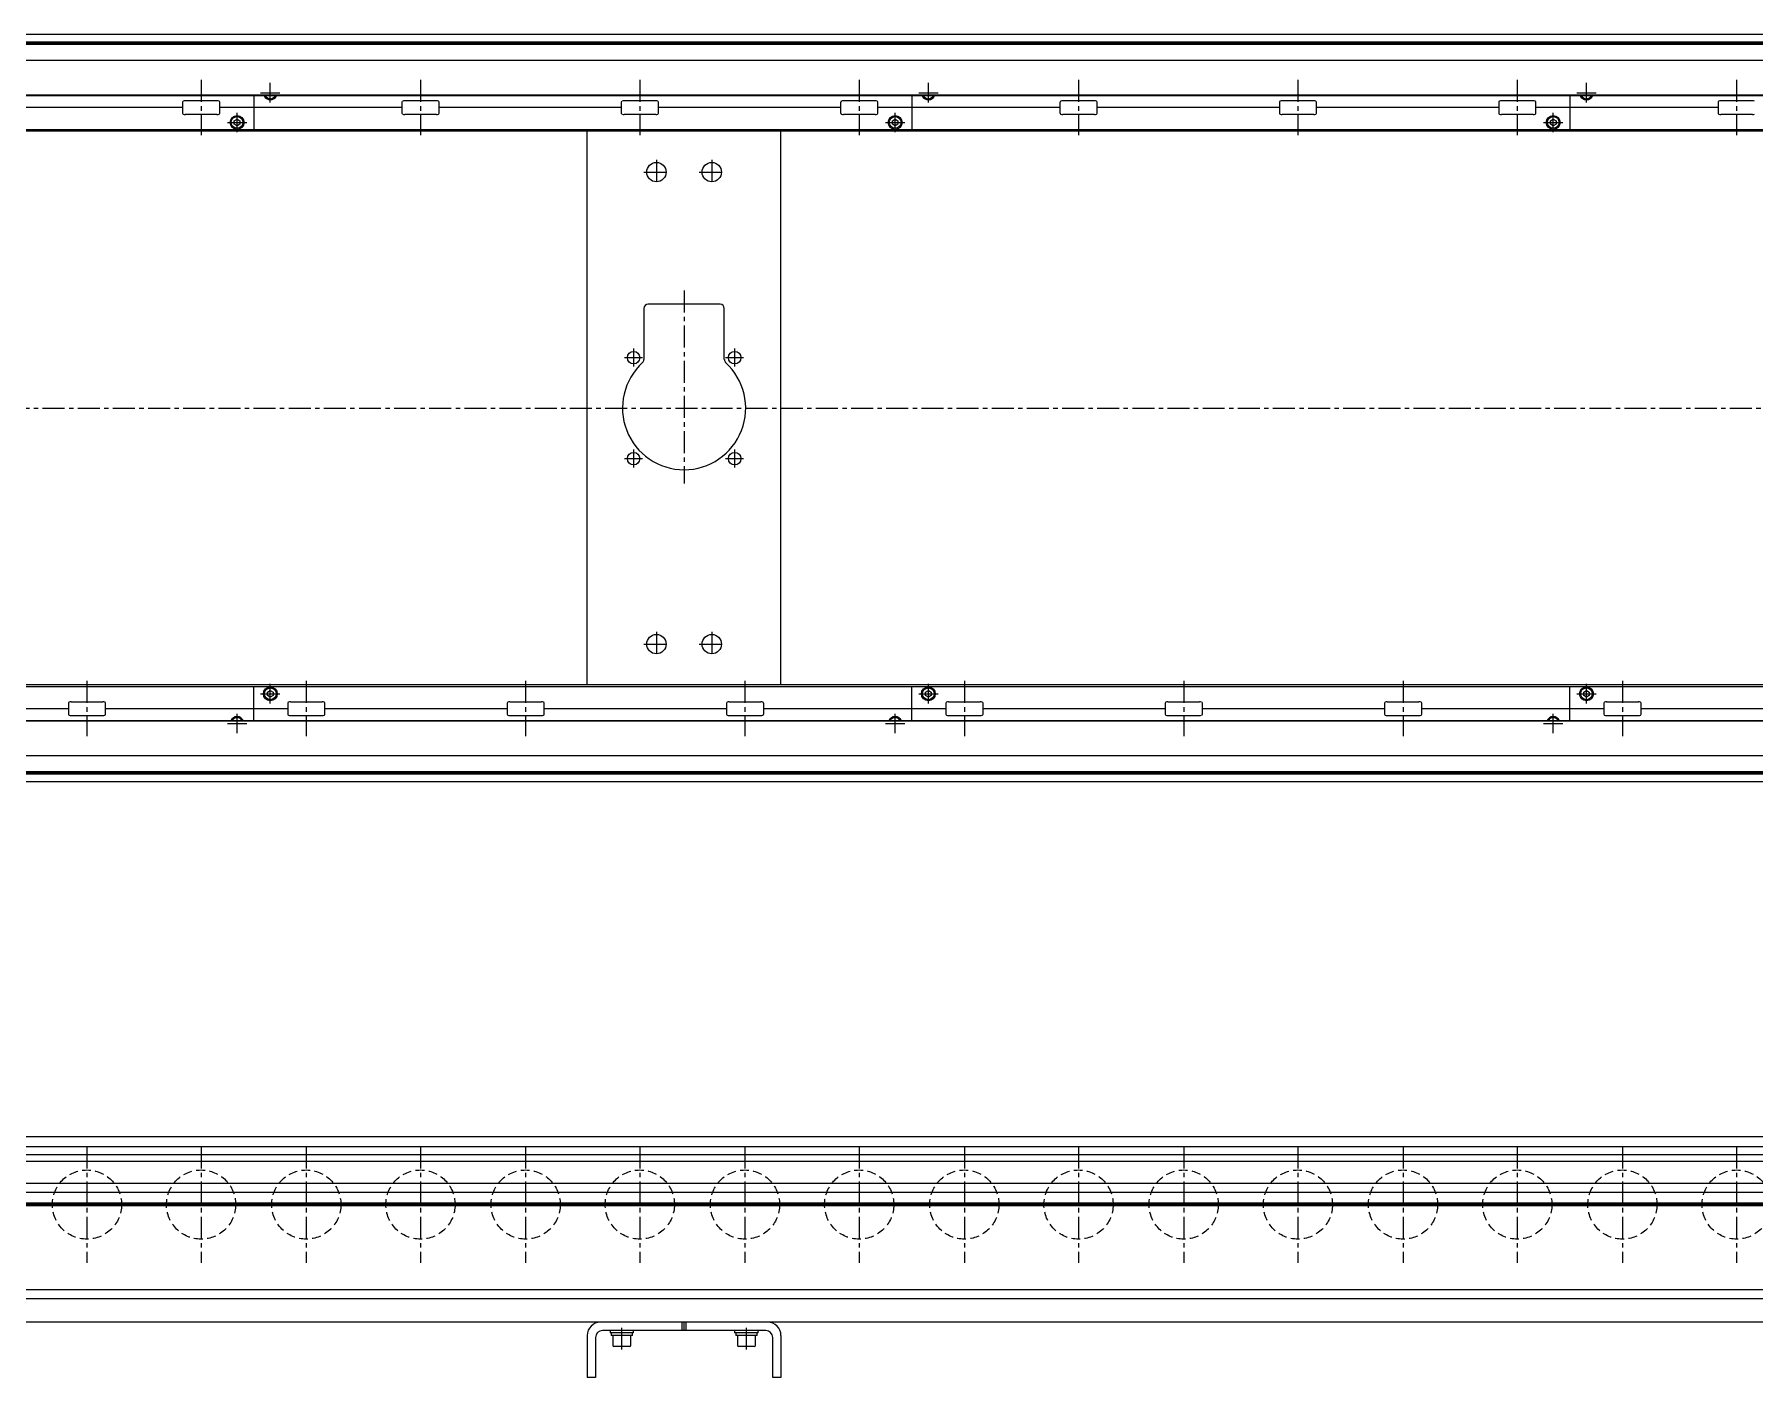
# Model space of a CAD drawing. Extents: x -10 to 4975, y -8 to 1051.
# Drawn here: x 1243 to 2486, y 28 to 998 of the extents above; entities that cross this region are included whole.
import ezdxf

# ---------------------------------------------------------------- set-up
doc = ezdxf.new("R2010")
doc.units = 0
doc.header["$LTSCALE"] = 0.5
doc.linetypes.add('CENTER', pattern=[50.8, 31.75, -6.35, 6.35, -6.35])
doc.linetypes.add('DASHED', pattern=[19.05, 12.7, -6.35])
for name, color, linetype in [('MSM_CENTER', 1, 'CENTER'), ('MSM_CONTINUOUS', 7, 'CONTINUOUS'), ('MSM_DASHED', 4, 'DASHED')]:
    doc.layers.add(name, color=color, linetype=linetype)

msp = doc.modelspace()

# ---------------------------------------------------------------- linework, layer by layer
at = {"layer": 'MSM_CENTER'}
for p, q in [((1363.2, 965.5), (1363.2, 925.5)), ((1413.2, 949.2), (1413.2, 963.3)), ((1521.7, 965.5), (1521.7, 925.5)), ((1680.2, 965.5), (1680.2, 925.5)), ((1838.7, 965.5), (1838.7, 925.5)), ((1888.7, 949.2), (1888.7, 963.3)), ((1997.2, 965.5), (1997.2, 925.5)), ((2155.7, 965.5), (2155.7, 925.5)), ((2314.2, 965.5), (2314.2, 925.5)), ((2364.2, 949.2), (2364.2, 963.3)), ((2472.7, 965.5), (2472.7, 925.5)), ((1406.2, 956.2), (1420.2, 956.2)), ((1881.7, 956.2), (1895.7, 956.2)), ((2357.2, 956.2), (2371.2, 956.2)), ((1382.2, 934.8), (1396.2, 934.8)), ((1389.2, 927.7), (1389.2, 941.8)), ((1857.7, 934.8), (1871.8, 934.8)), ((1864.7, 927.7), (1864.7, 941.8)), ((2333.2, 934.8), (2347.2, 934.8)), ((2340.2, 927.7), (2340.2, 941.8)), ((1692.2, 907.9), (1692.2, 889.9)), ((1732.2, 907.9), (1732.2, 889.9)), ((1683.2, 898.9), (1701.2, 898.9)), ((1723.2, 898.9), (1741.2, 898.9)), ((1712.2, 813.4), (1712.2, 673.9)), ((1675.7, 771.4), (1675.7, 758.4)), ((1748.7, 771.4), (1748.7, 758.4)), ((1669.2, 764.9), (1682.2, 764.9)), ((1742.2, 764.9), (1755.2, 764.9)), ((359.7, 728.4), (4267.9, 728.4)), ((1675.7, 698.4), (1675.7, 685.4)), ((1748.7, 698.4), (1748.7, 685.4)), ((1669.2, 691.9), (1682.2, 691.9)), ((1742.2, 691.9), (1755.2, 691.9)), ((1692.2, 566.9), (1692.2, 548.9)), ((1732.2, 566.9), (1732.2, 548.9)), ((1683.2, 557.9), (1701.2, 557.9)), ((1723.2, 557.9), (1741.2, 557.9)), ((1280.7, 531.3), (1280.7, 491.3)), ((1406.2, 522), (1420.2, 522)), ((1413.2, 515), (1413.2, 529.1)), ((1439.2, 531.3), (1439.2, 491.3)), ((1597.7, 531.3), (1597.7, 491.3)), ((1756.2, 531.3), (1756.2, 491.3)), ((1881.7, 522), (1895.7, 522)), ((1888.7, 515), (1888.7, 529.1)), ((1914.7, 531.3), (1914.7, 491.3)), ((2073.2, 531.3), (2073.2, 491.3)), ((2231.7, 531.3), (2231.7, 491.3)), ((2357.2, 522), (2371.2, 522)), ((2364.2, 515), (2364.2, 529.1)), ((2390.2, 531.3), (2390.2, 491.3)), ((1382.2, 500.5), (1396.2, 500.5)), ((1389.2, 493.5), (1389.2, 507.5)), ((1857.7, 500.5), (1871.8, 500.5)), ((1864.7, 493.5), (1864.7, 507.5)), ((2333.2, 500.5), (2347.2, 500.5)), ((2340.2, 493.5), (2340.2, 507.5)), ((1280.7, 195), (1280.7, 111)), ((1363.2, 195), (1363.2, 111)), ((1439.2, 195), (1439.2, 111)), ((1521.7, 195), (1521.7, 111)), ((1597.7, 195), (1597.7, 111)), ((1680.2, 195), (1680.2, 111)), ((1756.2, 195), (1756.2, 111)), ((1838.7, 195), (1838.7, 111)), ((1914.7, 195), (1914.7, 111)), ((1997.2, 195), (1997.2, 111)), ((2073.2, 195), (2073.2, 111)), ((2155.7, 195), (2155.7, 111)), ((2231.7, 195), (2231.7, 111)), ((2314.2, 195), (2314.2, 111)), ((2390.2, 195), (2390.2, 111)), ((2472.7, 195), (2472.7, 111)), ((367.2, 153), (4258.3, 153)), ((1667.2, 48.4), (1667.2, 64)), ((1757.2, 48.4), (1757.2, 64))]:
    msp.add_line(p, q, dxfattribs=at)
at = {"layer": 'MSM_CONTINUOUS'}
for p, q in [((4257.9, 998.4), (370.6, 998.4)), ((4256.2, 998.3), (372.2, 998.3)), ((4231.6, 992.9), (396.9, 992.9)), ((4231.6, 991.2), (396.9, 991.2)), ((4231.5, 992), (397, 992)), ((4256.2, 979.5), (372.2, 979.5)), ((4256.2, 954.1), (372.2, 954.1)), ((4256.2, 954.5), (422.2, 954.5)), ((1349.8, 945.5), (1218.2, 945.5)), ((1349.8, 949.5), (1349.8, 941.5)), ((1374.7, 950.5), (1351.8, 950.5)), ((1376.7, 941.5), (1376.7, 949.5)), ((1508.3, 945.5), (1376.7, 945.5)), ((1401.2, 954.1), (1401.2, 929.4)), ((1413.2, 953.9), (1412.9, 954.1)), ((1413.6, 954.1), (1413.2, 953.9)), ((1508.3, 949.5), (1508.3, 941.5)), ((1533.2, 950.5), (1510.3, 950.5)), ((1535.2, 941.5), (1535.2, 949.5)), ((1666.8, 945.5), (1535.2, 945.5)), ((1666.8, 949.5), (1666.8, 941.5)), ((1691.7, 950.5), (1668.8, 950.5)), ((1693.7, 941.5), (1693.7, 949.5)), ((1825.3, 945.5), (1693.7, 945.5)), ((1825.3, 949.5), (1825.3, 941.5)), ((1850.2, 950.5), (1827.3, 950.5)), ((1852.2, 941.5), (1852.2, 949.5)), ((1983.8, 945.5), (1852.2, 945.5)), ((1876.7, 954.1), (1876.7, 929.4)), ((1888.7, 953.9), (1888.4, 954.1)), ((1889.1, 954.1), (1888.7, 953.9)), ((1983.8, 949.5), (1983.8, 941.5)), ((2008.7, 950.5), (1985.8, 950.5)), ((2010.7, 941.5), (2010.7, 949.5)), ((2142.3, 945.5), (2010.7, 945.5)), ((2142.3, 949.5), (2142.3, 941.5)), ((2167.2, 950.5), (2144.3, 950.5)), ((2169.2, 941.5), (2169.2, 949.5)), ((2300.8, 945.5), (2169.2, 945.5)), ((2300.8, 949.5), (2300.8, 941.5)), ((2325.7, 950.5), (2302.8, 950.5)), ((2327.7, 941.5), (2327.7, 949.5)), ((2459.3, 945.5), (2327.7, 945.5)), ((2352.2, 954.1), (2352.2, 929.4)), ((2364.2, 953.9), (2363.9, 954.1)), ((2364.6, 954.1), (2364.2, 953.9)), ((2459.3, 949.5), (2459.3, 941.5)), ((2484.2, 950.5), (2461.3, 950.5)), ((1374.7, 940.5), (1351.8, 940.5)), ((1387.2, 935.9), (1389.2, 937.1)), ((1387.2, 933.6), (1387.2, 935.9)), ((1389.2, 932.4), (1387.2, 933.6)), ((1389.2, 937.1), (1391.2, 935.9)), ((1391.2, 933.6), (1389.2, 932.4)), ((1391.2, 935.9), (1391.2, 933.6)), ((1533.2, 940.5), (1510.3, 940.5)), ((1691.7, 940.5), (1668.8, 940.5)), ((1850.2, 940.5), (1827.3, 940.5)), ((1862.7, 935.9), (1864.7, 937.1)), ((1862.7, 933.6), (1862.7, 935.9)), ((1864.7, 932.4), (1862.7, 933.6)), ((1864.7, 937.1), (1866.7, 935.9)), ((1866.7, 933.6), (1864.7, 932.4)), ((1866.7, 935.9), (1866.7, 933.6)), ((2008.7, 940.5), (1985.8, 940.5)), ((2167.2, 940.5), (2144.3, 940.5)), ((2325.7, 940.5), (2302.8, 940.5)), ((2338.2, 935.9), (2340.2, 937.1)), ((2338.2, 933.6), (2338.2, 935.9)), ((2340.2, 932.4), (2338.2, 933.6)), ((2340.2, 937.1), (2342.2, 935.9)), ((2342.2, 933.6), (2340.2, 932.4)), ((2342.2, 935.9), (2342.2, 933.6)), ((2484.2, 940.5), (2461.3, 940.5)), ((4254.2, 929.4), (450.2, 929.4)), ((4257.9, 928.4), (450.2, 928.4)), ((1642.2, 528.4), (1642.2, 928.4)), ((1782.2, 528.4), (1782.2, 928.4)), ((1683.2, 800.4), (1683.2, 763.5)), ((1738.2, 803.4), (1686.2, 803.4)), ((1741.2, 763.5), (1741.2, 800.4)), ((4257.9, 528.4), (450.2, 528.4)), ((450.2, 527.4), (4254.2, 527.4)), ((1401.2, 502.6), (1401.2, 527.4)), ((1411.2, 523.2), (1413.2, 524.4)), ((1411.2, 520.9), (1411.2, 523.2)), ((1413.2, 524.4), (1415.2, 523.2)), ((1415.2, 523.2), (1415.2, 520.9)), ((1876.7, 502.6), (1876.7, 527.4)), ((1886.7, 523.2), (1888.7, 524.4)), ((1886.7, 520.9), (1886.7, 523.2)), ((1888.7, 524.4), (1890.7, 523.2)), ((1890.7, 523.2), (1890.7, 520.9)), ((2352.2, 502.6), (2352.2, 527.4)), ((2362.2, 523.2), (2364.2, 524.4)), ((2362.2, 520.9), (2362.2, 523.2)), ((2364.2, 524.4), (2366.2, 523.2)), ((2366.2, 523.2), (2366.2, 520.9)), ((1135.7, 511.3), (1267.3, 511.3)), ((1267.3, 515.3), (1267.3, 507.3)), ((1269.3, 516.3), (1292.2, 516.3)), ((1294.2, 507.3), (1294.2, 515.3)), ((1294.2, 511.3), (1425.8, 511.3)), ((1413.2, 519.7), (1411.2, 520.9)), ((1415.2, 520.9), (1413.2, 519.7)), ((1425.8, 515.3), (1425.8, 507.3)), ((1427.8, 516.3), (1450.7, 516.3)), ((1452.7, 507.3), (1452.7, 515.3)), ((1452.7, 511.3), (1584.3, 511.3)), ((1584.3, 515.3), (1584.3, 507.3)), ((1586.3, 516.3), (1609.2, 516.3)), ((1611.2, 507.3), (1611.2, 515.3)), ((1611.2, 511.3), (1742.8, 511.3)), ((1742.8, 515.3), (1742.8, 507.3)), ((1744.8, 516.3), (1767.7, 516.3)), ((1769.7, 507.3), (1769.7, 515.3)), ((1769.7, 511.3), (1901.3, 511.3)), ((1888.7, 519.7), (1886.7, 520.9)), ((1890.7, 520.9), (1888.7, 519.7)), ((1901.3, 515.3), (1901.3, 507.3)), ((1903.3, 516.3), (1926.2, 516.3)), ((1928.2, 507.3), (1928.2, 515.3)), ((1928.2, 511.3), (2059.8, 511.3)), ((2059.8, 515.3), (2059.8, 507.3)), ((2061.8, 516.3), (2084.7, 516.3)), ((2086.7, 507.3), (2086.7, 515.3)), ((2086.7, 511.3), (2218.3, 511.3)), ((2218.3, 515.3), (2218.3, 507.3)), ((2220.3, 516.3), (2243.2, 516.3)), ((2245.2, 507.3), (2245.2, 515.3)), ((2245.2, 511.3), (2376.8, 511.3)), ((2364.2, 519.7), (2362.2, 520.9)), ((2366.2, 520.9), (2364.2, 519.7)), ((2376.8, 515.3), (2376.8, 507.3)), ((2378.8, 516.3), (2401.7, 516.3)), ((2403.7, 507.3), (2403.7, 515.3)), ((2403.7, 511.3), (2535.3, 511.3)), ((4256.2, 502.6), (372.2, 502.6)), ((4256.2, 502.2), (422.2, 502.2)), ((1269.3, 506.3), (1292.2, 506.3)), ((1388.9, 502.6), (1389.2, 502.9)), ((1389.2, 502.9), (1389.6, 502.6)), ((1427.8, 506.3), (1450.7, 506.3)), ((1586.3, 506.3), (1609.2, 506.3)), ((1744.8, 506.3), (1767.7, 506.3)), ((1864.4, 502.6), (1864.7, 502.9)), ((1864.7, 502.9), (1865.1, 502.6)), ((1903.3, 506.3), (1926.2, 506.3)), ((2061.8, 506.3), (2084.7, 506.3)), ((2220.3, 506.3), (2243.2, 506.3)), ((2339.9, 502.6), (2340.2, 502.9)), ((2340.2, 502.9), (2340.6, 502.6)), ((2378.8, 506.3), (2401.7, 506.3)), ((4256.2, 477.2), (372.2, 477.2)), ((4231.6, 465.6), (396.9, 465.6)), ((4231.6, 463.9), (396.9, 463.9)), ((4231.5, 464.7), (397, 464.7)), ((4257.9, 458.4), (370.6, 458.4)), ((4256.2, 458.4), (372.2, 458.4)), ((4256.2, 202), (372.2, 202)), ((4256.2, 194.6), (674.4, 194.6)), ((4140.2, 189), (676.6, 189)), ((4140.2, 184), (678.6, 184)), ((4040.2, 168.2), (667.2, 168.2)), ((4040.2, 161.8), (682.2, 161.8)), ((4040.2, 153.9), (682.2, 153.9)), ((4040.2, 153), (682.2, 153)), ((4040.2, 152.1), (682.2, 152.1)), ((4040.2, 91.3), (682.2, 91.3)), ((4040.2, 84.8), (679.7, 84.8)), ((4257.9, 68), (472.2, 68)), ((1710.7, 62), (1710.7, 68)), ((1712.2, 62), (1712.2, 68)), ((1713.7, 62), (1713.7, 68)), ((1642.2, 58.5), (1642.2, 28)), ((1648.2, 57), (1648.2, 28)), ((1771.2, 62), (1653.2, 62)), ((1658.7, 62), (1658.7, 60.4)), ((1675.7, 60.4), (1658.7, 60.4)), ((1659.5, 60.4), (1659.5, 58.4)), ((1674.9, 58.4), (1659.5, 58.4)), ((1660.7, 58.4), (1660.7, 51.2)), ((1672.9, 50.4), (1661.5, 50.4)), ((1673.7, 51.2), (1673.7, 58.4)), ((1674.9, 58.4), (1674.9, 60.4)), ((1675.7, 60.4), (1675.7, 62)), ((1748.7, 62), (1748.7, 60.4)), ((1765.7, 60.4), (1748.7, 60.4)), ((1749.5, 60.4), (1749.5, 58.4)), ((1764.9, 58.4), (1749.5, 58.4)), ((1750.7, 58.4), (1750.7, 51.2)), ((1762.9, 50.4), (1751.5, 50.4)), ((1763.7, 51.2), (1763.7, 58.4)), ((1764.9, 58.4), (1764.9, 60.4)), ((1765.7, 60.4), (1765.7, 62)), ((1776.2, 28), (1776.2, 57)), ((1782.2, 58.5), (1782.2, 28)), ((1648.2, 28), (1642.2, 28)), ((1782.2, 28), (1776.2, 28))]:
    msp.add_line(p, q, dxfattribs=at)
for centre, radius in [((1389.2, 934.8), 5), ((1389.2, 934.8), 4.25), ((1864.7, 934.8), 5), ((1864.7, 934.8), 4.25), ((2340.2, 934.8), 5), ((2340.2, 934.8), 4.25), ((1692.2, 898.9), 7), ((1732.2, 898.9), 7), ((1675.7, 764.9), 4.5), ((1748.7, 764.9), 4.5), ((1675.7, 691.9), 4.5), ((1748.7, 691.9), 4.5), ((1692.2, 557.9), 7), ((1732.2, 557.9), 7), ((1413.2, 522), 5), ((1413.2, 522), 4.25), ((1888.7, 522), 5), ((1888.7, 522), 4.25), ((2364.2, 522), 5), ((2364.2, 522), 4.25)]:
    msp.add_circle(centre, radius, dxfattribs=at)
for centre, radius, start, end in [((1350.7, 949.4), 0.882, 115.5328, 172.1027), ((1351.8, 947.1), 3.41, 89.6687, 115.2454), ((1374.7, 947.1), 3.41, 64.7546, 90.3313), ((1375.8, 949.4), 0.882, 7.8973, 64.4672), ((1413.2, 956.2), 5, 204.8346, 335.1654), ((1413.2, 956.2), 4.25, 209.6116, 330.3884), ((1509.2, 949.4), 0.882, 115.5328, 172.1027), ((1510.3, 947.1), 3.41, 89.6687, 115.2454), ((1533.2, 947.1), 3.41, 64.7546, 90.3313), ((1534.3, 949.4), 0.882, 7.8973, 64.4672), ((1667.7, 949.4), 0.882, 115.5328, 172.1027), ((1668.8, 947.1), 3.41, 89.6687, 115.2454), ((1691.7, 947.1), 3.41, 64.7546, 90.3313), ((1692.8, 949.4), 0.882, 7.8973, 64.4672), ((1826.2, 949.4), 0.882, 115.5328, 172.1027), ((1827.3, 947.1), 3.41, 89.6687, 115.2454), ((1850.2, 947.1), 3.41, 64.7546, 90.3313), ((1851.3, 949.4), 0.882, 7.8973, 64.4672), ((1888.7, 956.2), 5, 204.8346, 335.1654), ((1888.7, 956.2), 4.25, 209.6116, 330.3884), ((1984.7, 949.4), 0.882, 115.5328, 172.1027), ((1985.8, 947.1), 3.41, 89.6687, 115.2454), ((2008.7, 947.1), 3.41, 64.7546, 90.3313), ((2009.8, 949.4), 0.882, 7.8973, 64.4672), ((2143.2, 949.4), 0.882, 115.5328, 172.1027), ((2144.3, 947.1), 3.41, 89.6687, 115.2454), ((2167.2, 947.1), 3.41, 64.7546, 90.3313), ((2168.3, 949.4), 0.882, 7.8973, 64.4672), ((2301.7, 949.4), 0.882, 115.5328, 172.1027), ((2302.8, 947.1), 3.41, 89.6687, 115.2454), ((2325.7, 947.1), 3.41, 64.7546, 90.3313), ((2326.8, 949.4), 0.882, 7.8973, 64.4672), ((2364.2, 956.2), 5, 204.8346, 335.1654), ((2364.2, 956.2), 4.25, 209.6116, 330.3884), ((2460.2, 949.4), 0.882, 115.5328, 172.1027), ((2461.3, 947.1), 3.41, 89.6687, 115.2454), ((2484.2, 947.1), 3.41, 64.7546, 90.3313), ((1350.7, 941.6), 0.882, 187.8973, 244.4672), ((1351.8, 943.9), 3.41, 244.7546, 270.3313), ((1374.7, 943.9), 3.41, 269.6687, 295.2454), ((1375.8, 941.6), 0.882, 295.5328, 352.1027), ((1509.2, 941.6), 0.882, 187.8973, 244.4672), ((1510.3, 943.9), 3.41, 244.7546, 270.3313), ((1533.2, 943.9), 3.41, 269.6687, 295.2454), ((1534.3, 941.6), 0.882, 295.5328, 352.1027), ((1667.7, 941.6), 0.882, 187.8973, 244.4672), ((1668.8, 943.9), 3.41, 244.7546, 270.3313), ((1691.7, 943.9), 3.41, 269.6687, 295.2454), ((1692.8, 941.6), 0.882, 295.5328, 352.1027), ((1826.2, 941.6), 0.882, 187.8973, 244.4672), ((1827.3, 943.9), 3.41, 244.7546, 270.3313), ((1850.2, 943.9), 3.41, 269.6687, 295.2454), ((1851.3, 941.6), 0.882, 295.5328, 352.1027), ((1984.7, 941.6), 0.882, 187.8973, 244.4672), ((1985.8, 943.9), 3.41, 244.7546, 270.3313), ((2008.7, 943.9), 3.41, 269.6687, 295.2454), ((2009.8, 941.6), 0.882, 295.5328, 352.1027), ((2143.2, 941.6), 0.882, 187.8973, 244.4672), ((2144.3, 943.9), 3.41, 244.7546, 270.3313), ((2167.2, 943.9), 3.41, 269.6687, 295.2454), ((2168.3, 941.6), 0.882, 295.5328, 352.1027), ((2301.7, 941.6), 0.882, 187.8973, 244.4672), ((2302.8, 943.9), 3.41, 244.7546, 270.3313), ((2325.7, 943.9), 3.41, 269.6687, 295.2454), ((2326.8, 941.6), 0.882, 295.5328, 352.1027), ((2460.2, 941.6), 0.882, 187.8973, 244.4672), ((2461.3, 943.9), 3.41, 244.7546, 270.3313), ((2484.2, 943.9), 3.41, 269.6687, 295.2454), ((1686.2, 800.4), 3, 90, 180), ((1738.2, 800.4), 3, 360, 90), ((1712.2, 728.4), 44.5, 132.3521, 47.6479), ((1680.2, 763.5), 3, 312.3521, 0), ((1744.3, 763.5), 3, 180, 227.6479), ((1268.2, 515.2), 0.882, 115.5328, 172.1027), ((1269.3, 512.9), 3.41, 89.6687, 115.2454), ((1292.2, 512.9), 3.41, 64.7546, 90.3313), ((1293.3, 515.2), 0.882, 7.8973, 64.4672), ((1426.7, 515.2), 0.882, 115.5328, 172.1027), ((1427.8, 512.9), 3.41, 89.6687, 115.2454), ((1450.7, 512.9), 3.41, 64.7546, 90.3313), ((1451.8, 515.2), 0.882, 7.8973, 64.4672), ((1585.2, 515.2), 0.882, 115.5328, 172.1027), ((1586.3, 512.9), 3.41, 89.6687, 115.2454), ((1609.2, 512.9), 3.41, 64.7546, 90.3313), ((1610.3, 515.2), 0.882, 7.8973, 64.4672), ((1743.7, 515.2), 0.882, 115.5328, 172.1027), ((1744.8, 512.9), 3.41, 89.6687, 115.2454), ((1767.7, 512.9), 3.41, 64.7546, 90.3313), ((1768.8, 515.2), 0.882, 7.8973, 64.4672), ((1902.2, 515.2), 0.882, 115.5328, 172.1027), ((1903.3, 512.9), 3.41, 89.6687, 115.2454), ((1926.2, 512.9), 3.41, 64.7546, 90.3313), ((1927.3, 515.2), 0.882, 7.8973, 64.4672), ((2060.7, 515.2), 0.882, 115.5328, 172.1027), ((2061.8, 512.9), 3.41, 89.6687, 115.2454), ((2084.7, 512.9), 3.41, 64.7546, 90.3313), ((2085.8, 515.2), 0.882, 7.8973, 64.4672), ((2219.2, 515.2), 0.882, 115.5328, 172.1027), ((2220.3, 512.9), 3.41, 89.6687, 115.2454), ((2243.2, 512.9), 3.41, 64.7546, 90.3313), ((2244.3, 515.2), 0.882, 7.8973, 64.4672), ((2377.7, 515.2), 0.882, 115.5328, 172.1027), ((2378.8, 512.9), 3.41, 89.6687, 115.2454), ((2401.7, 512.9), 3.41, 64.7546, 90.3313), ((2402.8, 515.2), 0.882, 7.8973, 64.4672), ((1268.2, 507.4), 0.882, 187.8973, 244.4672), ((1269.3, 509.7), 3.41, 244.7546, 270.3313), ((1292.2, 509.7), 3.41, 269.6687, 295.2454), ((1293.3, 507.4), 0.882, 295.5328, 352.1027), ((1389.2, 500.5), 5, 24.8346, 155.1654), ((1389.2, 500.5), 4.25, 29.6116, 150.3884), ((1426.7, 507.4), 0.882, 187.8973, 244.4672), ((1427.8, 509.7), 3.41, 244.7546, 270.3313), ((1450.7, 509.7), 3.41, 269.6687, 295.2454), ((1451.8, 507.4), 0.882, 295.5328, 352.1027), ((1585.2, 507.4), 0.882, 187.8973, 244.4672), ((1586.3, 509.7), 3.41, 244.7546, 270.3313), ((1609.2, 509.7), 3.41, 269.6687, 295.2454), ((1610.3, 507.4), 0.882, 295.5328, 352.1027), ((1743.7, 507.4), 0.882, 187.8973, 244.4672), ((1744.8, 509.7), 3.41, 244.7546, 270.3313), ((1767.7, 509.7), 3.41, 269.6687, 295.2454), ((1768.8, 507.4), 0.882, 295.5328, 352.1027), ((1864.7, 500.5), 5, 24.8346, 155.1654), ((1864.7, 500.5), 4.25, 29.6116, 150.3884), ((1902.2, 507.4), 0.882, 187.8973, 244.4672), ((1903.3, 509.7), 3.41, 244.7546, 270.3313), ((1926.2, 509.7), 3.41, 269.6687, 295.2454), ((1927.3, 507.4), 0.882, 295.5328, 352.1027), ((2060.7, 507.4), 0.882, 187.8973, 244.4672), ((2061.8, 509.7), 3.41, 244.7546, 270.3313), ((2084.7, 509.7), 3.41, 269.6687, 295.2454), ((2085.8, 507.4), 0.882, 295.5328, 352.1027), ((2219.2, 507.4), 0.882, 187.8973, 244.4672), ((2220.3, 509.7), 3.41, 244.7546, 270.3313), ((2243.2, 509.7), 3.41, 269.6687, 295.2454), ((2244.3, 507.4), 0.882, 295.5328, 352.1027), ((2340.2, 500.5), 5, 24.8346, 155.1654), ((2340.2, 500.5), 4.25, 29.6116, 150.3884), ((2377.7, 507.4), 0.882, 187.8973, 244.4672), ((2378.8, 509.7), 3.41, 244.7546, 270.3313), ((2401.7, 509.7), 3.41, 269.6687, 295.2454), ((2402.8, 507.4), 0.882, 295.5328, 352.1027), ((1651.7, 58.5), 9.5, 90, 180), ((1772.7, 58.5), 9.5, 0, 90), ((1653.2, 57), 5, 90, 180), ((1661.5, 51.2), 0.8, 180, 270), ((1672.9, 51.2), 0.8, 270, 0), ((1751.5, 51.2), 0.8, 180, 270), ((1762.9, 51.2), 0.8, 270, 0), ((1771.2, 57), 5, 0, 90)]:
    msp.add_arc(centre, radius, start, end, dxfattribs=at)
at = {"layer": 'MSM_DASHED'}
for centre in [(1280.7, 153), (1363.2, 153), (1439.2, 153), (1521.7, 153), (1597.7, 153), (1680.2, 153), (1756.2, 153), (1838.7, 153), (1914.7, 153), (1997.2, 153), (2073.2, 153), (2155.7, 153), (2231.7, 153), (2314.2, 153), (2390.2, 153), (2472.7, 153)]:
    msp.add_circle(centre, 25, dxfattribs=at)

doc.saveas('drawing.dxf')
